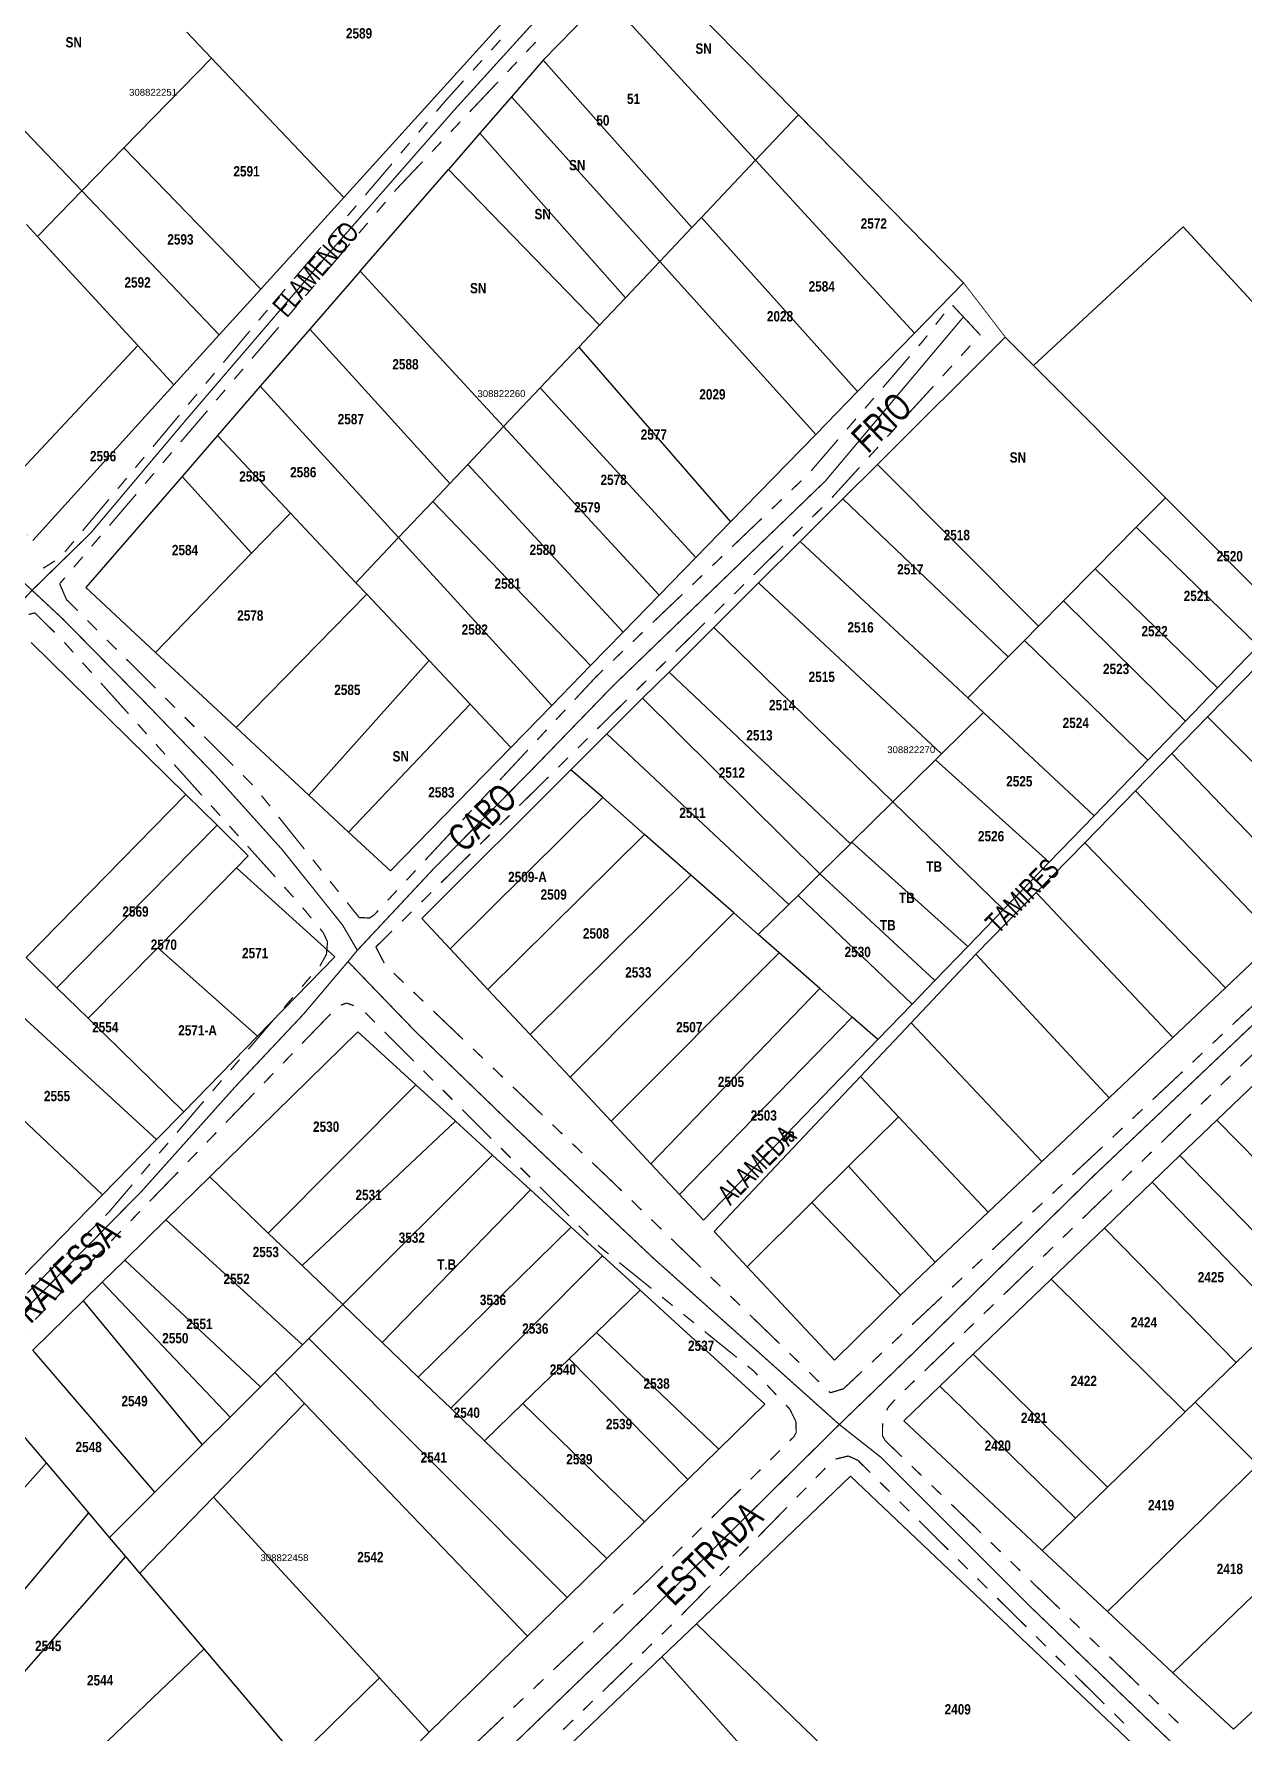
# Model space of a CAD drawing. Extents: x 204296 to 206006, y 4860262 to 4862155.
# Drawn here: x 205516.9 to 205693.2, y 4861076.1 to 4861323.7 of the extents above; entities that cross this region are included whole.
import ezdxf
from ezdxf.enums import TextEntityAlignment as Align

# ---------------------------------------------------------------- set-up
doc = ezdxf.new("R2010")
doc.units = 0
doc.header["$LTSCALE"] = 1.5
doc.header["$MEASUREMENT"] = 0
doc.linetypes.add('TRACO_25', pattern=[8, 3, -1, 1, -1, 1, -1])
for name, color, linetype in [('CD-MALHA-LOTES', 40, 'CONTINUOUS'), ('CD_TXT_QUADRA', 7, 'CONTINUOUS'), ('LM-LIM-SETOR-FISCAL', 7, 'CONTINUOUS'), ('RU-QUADRAS', 6, 'CONTINUOUS'), ('SV-EIXO-RUA-N-PAV', 6, 'CONTINUOUS'), ('SV-RUA-NAO-PAV-S-GUIA-C-GUIA', 7, 'CONTINUOUS'), ('SV-TXT-RUA-N-PAV-S-GUIA-C-GUIA', 7, 'CONTINUOUS'), ('Th_NmrPot', 1, 'CONTINUOUS')]:
    doc.layers.add(name, color=color, linetype=linetype)
doc.styles.add('3088-22-2D_TXT$0$ARIAL', font='ARIAL.TTF')
doc.styles.add('ARIAL', font='ARIAL.TTF')
doc.styles.add('MONOTXT', font='ARIAL.TTF', dxfattribs={"height": 0.2})
doc.styles.get("Standard").update_dxf_attribs({"font": 'swisscbo.ttf'})
doc.linetypes.add('Limite', pattern='A,20,-3,[130,ltypeshp.shx,S=6.35,R=0,X=0,Y=0],-3,20', length=46)

msp = doc.modelspace()

# ---------------------------------------------------------------- linework, layer by layer
at = {"layer": 'CD-MALHA-LOTES', "linetype": 'Continuous'}
for p, q in [((205628.34, 4861311.87), (205605.8, 4861334.76)), ((205562.05, 4861299.86), (205588.44, 4861328.99)), ((205600.19, 4861329.13), (205591.14, 4861319.84)), ((205600.19, 4861329.13), (205622.1, 4861305.29)), ((205502.71, 4861322.93), (205523.86, 4861300.79)), ((205542.77, 4861320.17), (205539.19, 4861323.95)), ((205529.98, 4861307.06), (205542.77, 4861320.17)), ((205562.05, 4861299.86), (205542.77, 4861320.17)), ((205591.14, 4861319.84), (205586.51, 4861314.51)), ((205591.14, 4861319.84), (205612.82, 4861295.48)), ((205586.51, 4861314.51), (205581.9, 4861309.2)), ((205586.51, 4861314.51), (205608.14, 4861290.52)), ((205622.1, 4861305.29), (205628.34, 4861311.87)), ((205652.42, 4861287.41), (205628.34, 4861311.87)), ((205523.86, 4861300.79), (205529.98, 4861307.06)), ((205529.98, 4861307.06), (205549.94, 4861286.48)), ((205581.9, 4861309.2), (205577.31, 4861303.91)), ((205581.9, 4861309.2), (205603.13, 4861285.23)), ((205614.2, 4861296.93), (205622.1, 4861305.29)), ((205622.1, 4861305.29), (205645.27, 4861280.08)), ((205564.43, 4861289.08), (205577.31, 4861303.91)), ((205577.31, 4861303.91), (205599.36, 4861281.24)), ((205517.38, 4861294.15), (205523.86, 4861300.79)), ((205523.86, 4861300.79), (205543.9, 4861279.82)), ((205549.94, 4861286.48), (205562.05, 4861299.86)), ((205515.78, 4861295.88), (205517.38, 4861294.15)), ((205608.14, 4861290.52), (205612.82, 4861295.48)), ((205612.82, 4861295.48), (205614.2, 4861296.93)), ((205614.2, 4861296.93), (205636.96, 4861271.54)), ((205684.44, 4861295.54), (205662.64, 4861275.34)), ((205706.64, 4861271.5), (205684.44, 4861295.54)), ((205532, 4861278.26), (205517.38, 4861294.15)), ((205603.13, 4861285.23), (205608.14, 4861290.52)), ((205630.88, 4861265.3), (205608.14, 4861290.52)), ((205564.43, 4861289.08), (205557.09, 4861280.62)), ((205585.35, 4861266.44), (205564.43, 4861289.08)), ((205645.27, 4861280.08), (205652.42, 4861287.41)), ((205543.9, 4861279.82), (205549.94, 4861286.48)), ((205599.36, 4861281.24), (205603.13, 4861285.23)), ((205537.29, 4861272.51), (205543.9, 4861279.82)), ((205557.09, 4861280.62), (205549.87, 4861272.31)), ((205557.09, 4861280.62), (205577.51, 4861258.15)), ((205599.36, 4861281.24), (205596.32, 4861278.03)), ((205636.96, 4861271.54), (205645.27, 4861280.08)), ((205511, 4861255.84), (205532, 4861278.26)), ((205532, 4861278.26), (205537.29, 4861272.51)), ((205596.32, 4861278.03), (205590.69, 4861272.08)), ((205596.32, 4861278.03), (205618.46, 4861252.56)), ((205658.51, 4861279.49), (205639.87, 4861260.93)), ((205662.64, 4861275.34), (205658.51, 4861279.49)), ((205662.64, 4861275.34), (205681.86, 4861256.07)), ((205516.73, 4861249.82), (205537.29, 4861272.51)), ((205549.87, 4861272.31), (205543.66, 4861265.15)), ((205549.87, 4861272.31), (205570.04, 4861250.25)), ((205590.69, 4861272.08), (205585.35, 4861266.44)), ((205590.69, 4861272.08), (205613.38, 4861247.34)), ((205630.88, 4861265.3), (205636.96, 4861271.54)), ((205543.66, 4861265.15), (205538.48, 4861259.18)), ((205543.66, 4861265.15), (205554.29, 4861253.84)), ((205580.13, 4861260.92), (205585.35, 4861266.44)), ((205585.35, 4861266.44), (205608.06, 4861241.88)), ((205618.46, 4861252.56), (205630.88, 4861265.3)), ((205577.51, 4861258.15), (205580.13, 4861260.92)), ((205580.13, 4861260.92), (205602.79, 4861236.47)), ((205639.87, 4861260.93), (205634.81, 4861255.89)), ((205663.38, 4861237.35), (205639.87, 4861260.93)), ((205538.48, 4861259.18), (205524.42, 4861242.98)), ((205548.61, 4861247.97), (205538.48, 4861259.18)), ((205575.02, 4861255.52), (205577.51, 4861258.15)), ((205570.04, 4861250.25), (205575.02, 4861255.52)), ((205575.02, 4861255.52), (205598.03, 4861231.59)), ((205634.81, 4861255.89), (205628.59, 4861249.7)), ((205658.94, 4861232.85), (205634.81, 4861255.89)), ((205681.86, 4861256.07), (205677.61, 4861251.77)), ((205681.86, 4861256.07), (205699.32, 4861238.55)), ((205554.29, 4861253.84), (205548.61, 4861247.97)), ((205554.29, 4861253.84), (205563.82, 4861243.68)), ((205613.38, 4861247.34), (205618.46, 4861252.56)), ((205563.82, 4861243.68), (205570.04, 4861250.25)), ((205570.04, 4861250.25), (205592.39, 4861225.8)), ((205677.61, 4861251.77), (205671.61, 4861245.69)), ((205695.4, 4861234.48), (205677.61, 4861251.77)), ((205534.6, 4861233.52), (205548.61, 4861247.97)), ((205628.59, 4861249.7), (205622.53, 4861243.66)), ((205628.59, 4861249.7), (205653.05, 4861226.89)), ((205608.06, 4861241.88), (205613.38, 4861247.34)), ((205671.61, 4861245.69), (205667.02, 4861241.04)), ((205671.61, 4861245.69), (205689.48, 4861228.35)), ((205524.42, 4861242.98), (205534.6, 4861233.52)), ((205565.41, 4861241.99), (205563.82, 4861243.68)), ((205622.53, 4861243.66), (205616, 4861237.15)), ((205649.23, 4861218.72), (205622.53, 4861243.66)), ((205546.35, 4861222.59), (205565.41, 4861241.99)), ((205574.48, 4861232.33), (205565.41, 4861241.99)), ((205602.79, 4861236.47), (205608.06, 4861241.88)), ((205667.02, 4861241.04), (205663.38, 4861237.35)), ((205667.02, 4861241.04), (205684.79, 4861223.5)), ((205598.03, 4861231.59), (205602.79, 4861236.47)), ((205616, 4861237.15), (205609.48, 4861230.66)), ((205616, 4861237.15), (205642.12, 4861211.72)), ((205658.94, 4861232.85), (205661.32, 4861235.27)), ((205663.38, 4861237.35), (205661.32, 4861235.27)), ((205661.32, 4861235.27), (205679.32, 4861217.83)), ((205539.04, 4861212.78), (205516.49, 4861234.97)), ((205534.6, 4861233.52), (205546.35, 4861222.59)), ((205653.05, 4861226.89), (205658.94, 4861232.85)), ((205689.48, 4861228.35), (205695.4, 4861234.48)), ((205556.98, 4861212.7), (205574.48, 4861232.33)), ((205580.47, 4861225.95), (205574.48, 4861232.33)), ((205592.39, 4861225.8), (205598.03, 4861231.59)), ((205609.48, 4861230.66), (205605.63, 4861226.83)), ((205609.48, 4861230.66), (205635.93, 4861205.63)), ((205695.41, 4861231.67), (205688.01, 4861224.1)), ((205684.79, 4861223.5), (205689.48, 4861228.35)), ((205562.76, 4861207.33), (205580.47, 4861225.95)), ((205586.39, 4861219.64), (205580.47, 4861225.95)), ((205586.39, 4861219.64), (205592.39, 4861225.8)), ((205605.63, 4861226.83), (205600.42, 4861221.64)), ((205605.63, 4861226.83), (205631.46, 4861201.23)), ((205653.05, 4861226.89), (205655.35, 4861224.75)), ((205655.35, 4861224.75), (205649.23, 4861218.72)), ((205671.48, 4861209.71), (205655.35, 4861224.75)), ((205679.32, 4861217.83), (205684.79, 4861223.5)), ((205688.01, 4861224.1), (205682.81, 4861218.78)), ((205688.01, 4861224.1), (205709.54, 4861202.51)), ((205546.35, 4861222.59), (205556.98, 4861212.7)), ((205600.42, 4861221.64), (205595.18, 4861216.42)), ((205600.42, 4861221.64), (205626.94, 4861196.77)), ((205568.87, 4861201.65), (205586.39, 4861219.64)), ((205642.12, 4861211.72), (205648.33, 4861217.84)), ((205648.33, 4861217.84), (205649.23, 4861218.72)), ((205664.93, 4861202.94), (205648.33, 4861217.84)), ((205671.48, 4861209.71), (205679.32, 4861217.83)), ((205682.81, 4861218.78), (205677.5, 4861213.35)), ((205682.81, 4861218.78), (205703.72, 4861197.01)), ((205595.18, 4861216.42), (205573.41, 4861194.74)), ((205599.82, 4861212.34), (205595.18, 4861216.42)), ((205677.5, 4861213.35), (205670.09, 4861205.77)), ((205677.5, 4861213.35), (205698.13, 4861191.72)), ((205515.74, 4861189.02), (205539.04, 4861212.78)), ((205543.58, 4861208.32), (205539.04, 4861212.78)), ((205556.98, 4861212.7), (205562.76, 4861207.33)), ((205599.82, 4861212.34), (205577.56, 4861190.29)), ((205605.91, 4861206.99), (205599.82, 4861212.34)), ((205636.15, 4861205.84), (205642.12, 4861211.72)), ((205642.12, 4861211.72), (205658.25, 4861196.02)), ((205543.58, 4861208.32), (205520.23, 4861184.63)), ((205548.12, 4861203.86), (205543.58, 4861208.32)), ((205664.93, 4861202.94), (205671.48, 4861209.71)), ((205562.76, 4861207.33), (205568.87, 4861201.65)), ((205605.91, 4861206.99), (205583.08, 4861184.39)), ((205612.67, 4861201.04), (205605.91, 4861206.99)), ((205631.46, 4861201.23), (205635.93, 4861205.63)), ((205635.93, 4861205.63), (205636.15, 4861205.84)), ((205653.05, 4861190.64), (205636.15, 4861205.84)), ((205670.09, 4861205.77), (205663.01, 4861198.53)), ((205690.62, 4861184.63), (205670.09, 4861205.77)), ((205546.42, 4861202.13), (205548.12, 4861203.86)), ((205658.25, 4861196.02), (205664.93, 4861202.94)), ((205534.92, 4861190.46), (205546.42, 4861202.13)), ((205560.77, 4861189.15), (205546.42, 4861202.13)), ((205612.67, 4861201.04), (205589.23, 4861177.81)), ((205618.94, 4861195.53), (205612.67, 4861201.04)), ((205631.46, 4861201.23), (205628.29, 4861198.1)), ((205648.25, 4861185.67), (205631.46, 4861201.23)), ((205626.94, 4861196.77), (205628.29, 4861198.1)), ((205628.29, 4861198.1), (205644.95, 4861182.25)), ((205663.01, 4861198.53), (205654.2, 4861189.52)), ((205682.94, 4861177.37), (205663.01, 4861198.53)), ((205618.94, 4861195.53), (205595.06, 4861171.58)), ((205622.5, 4861192.4), (205618.94, 4861195.53)), ((205622.5, 4861192.4), (205626.94, 4861196.77)), ((205653.05, 4861190.64), (205658.25, 4861196.02)), ((205573.41, 4861194.74), (205577.56, 4861190.29)), ((205625.53, 4861189.73), (205622.5, 4861192.4)), ((205648.25, 4861185.67), (205653.05, 4861190.64)), ((205690.62, 4861184.63), (205698.13, 4861191.72)), ((205520.23, 4861184.63), (205515.74, 4861189.02)), ((205524.79, 4861180.17), (205534.92, 4861190.46)), ((205534.92, 4861190.46), (205549.49, 4861177.59)), ((205549.49, 4861177.59), (205560.77, 4861189.15)), ((205577.56, 4861190.29), (205583.08, 4861184.39)), ((205625.53, 4861189.73), (205601.05, 4861165.16)), ((205631.48, 4861184.5), (205625.53, 4861189.73)), ((205654.2, 4861189.52), (205644.78, 4861179.53)), ((205673.64, 4861168.57), (205654.2, 4861189.52)), ((205644.95, 4861182.25), (205648.25, 4861185.67)), ((205511.04, 4861184.23), (205534.72, 4861162.48)), ((205520.23, 4861184.63), (205524.79, 4861180.17)), ((205583.08, 4861184.39), (205589.23, 4861177.81)), ((205631.48, 4861184.5), (205606.85, 4861158.96)), ((205636.2, 4861180.35), (205631.48, 4861184.5)), ((205682.94, 4861177.37), (205690.62, 4861184.63)), ((205639.94, 4861177.06), (205644.95, 4861182.25)), ((205524.79, 4861180.17), (205538.71, 4861166.56)), ((205564.11, 4861178.19), (205542.52, 4861157.06)), ((205572.56, 4861170.46), (205564.11, 4861178.19)), ((205636.2, 4861180.35), (205611.02, 4861154.5)), ((205639.94, 4861177.06), (205636.2, 4861180.35)), ((205644.78, 4861179.53), (205637.39, 4861171.69)), ((205644.78, 4861179.53), (205663.82, 4861159.28)), ((205503.46, 4861176.51), (205526.89, 4861154.46)), ((205538.71, 4861166.56), (205549.49, 4861177.59)), ((205589.23, 4861177.81), (205595.06, 4861171.58)), ((205614.52, 4861150.75), (205639.94, 4861177.06)), ((205673.64, 4861168.57), (205682.94, 4861177.37)), ((205700.19, 4861175.71), (205689.34, 4861165.3)), ((205595.06, 4861171.58), (205601.05, 4861165.16)), ((205637.39, 4861171.69), (205616.08, 4861149.09)), ((205637.39, 4861171.69), (205642.93, 4861165.8)), ((205551.04, 4861148.87), (205572.56, 4861170.46)), ((205578.34, 4861165.17), (205572.56, 4861170.46)), ((205663.82, 4861159.28), (205673.64, 4861168.57)), ((205534.72, 4861162.48), (205538.71, 4861166.56)), ((205642.93, 4861165.8), (205635.67, 4861158.6)), ((205656.01, 4861151.9), (205642.93, 4861165.8)), ((205555.97, 4861144.14), (205578.34, 4861165.17)), ((205583.74, 4861160.23), (205578.34, 4861165.17)), ((205601.05, 4861165.16), (205606.85, 4861158.96)), ((205683.98, 4861160.16), (205689.34, 4861165.3)), ((205689.34, 4861165.3), (205712.57, 4861141.71)), ((205526.89, 4861154.46), (205534.72, 4861162.48)), ((205561.9, 4861138.43), (205583.74, 4861160.23)), ((205589.28, 4861155.16), (205583.74, 4861160.23)), ((205606.85, 4861158.96), (205611.02, 4861154.5)), ((205635.67, 4861158.6), (205630.32, 4861153.3)), ((205635.67, 4861158.6), (205648.3, 4861144.61)), ((205656.01, 4861151.9), (205663.82, 4861159.28)), ((205683.98, 4861160.16), (205679.92, 4861156.26)), ((205707.14, 4861136.34), (205683.98, 4861160.16)), ((205542.52, 4861157.06), (205536.1, 4861150.79)), ((205542.52, 4861157.06), (205551.04, 4861148.87)), ((205679.92, 4861156.26), (205672.96, 4861149.58)), ((205679.92, 4861156.26), (205698.95, 4861136.54)), ((205515.19, 4861142.48), (205526.89, 4861154.46)), ((205567.65, 4861132.91), (205589.28, 4861155.16)), ((205595.23, 4861149.71), (205589.28, 4861155.16)), ((205611.02, 4861154.5), (205614.52, 4861150.75)), ((205630.32, 4861153.3), (205620.89, 4861143.94)), ((205643.23, 4861139.81), (205630.32, 4861153.3)), ((205648.3, 4861144.61), (205656.01, 4861151.9)), ((205536.1, 4861150.79), (205530.12, 4861144.93)), ((205556.02, 4861132.57), (205536.1, 4861150.79)), ((205551.04, 4861148.87), (205555.97, 4861144.14)), ((205572.89, 4861127.87), (205595.23, 4861149.71)), ((205599.8, 4861145.53), (205595.23, 4861149.71)), ((205616.08, 4861149.09), (205620.89, 4861143.94)), ((205672.96, 4861149.58), (205665.19, 4861142.12)), ((205692.2, 4861130), (205672.96, 4861149.58)), ((205530.12, 4861144.93), (205526.8, 4861141.68)), ((205549.89, 4861126.45), (205530.12, 4861144.93)), ((205555.97, 4861144.14), (205561.9, 4861138.43)), ((205577.64, 4861123.31), (205599.8, 4861145.53)), ((205605.28, 4861140.52), (205599.8, 4861145.53)), ((205620.89, 4861143.94), (205633.61, 4861130.33)), ((205643.23, 4861139.81), (205648.3, 4861144.61)), ((205526.8, 4861141.68), (205524.04, 4861138.98)), ((205545.48, 4861122.04), (205526.8, 4861141.68)), ((205665.19, 4861142.12), (205653.83, 4861131.23)), ((205665.19, 4861142.12), (205684.75, 4861122.78)), ((205524.04, 4861138.98), (205516.7, 4861131.8)), ((205524.04, 4861138.98), (205541.42, 4861118)), ((205598.92, 4861134.38), (205605.28, 4861140.52)), ((205623.43, 4861123.91), (205605.28, 4861140.52)), ((205633.61, 4861130.33), (205643.23, 4861139.81)), ((205556.96, 4861133.5), (205561.9, 4861138.43)), ((205561.9, 4861138.43), (205567.65, 4861132.91)), ((205692.2, 4861130), (205698.95, 4861136.54)), ((205594.94, 4861130.53), (205598.92, 4861134.38)), ((205598.92, 4861134.38), (205616.72, 4861117.35)), ((205534.49, 4861111.08), (205516.7, 4861131.8)), ((205551.98, 4861128.53), (205556.02, 4861132.57)), ((205556.02, 4861132.57), (205556.96, 4861133.5)), ((205594.61, 4861095.75), (205556.96, 4861133.5)), ((205567.65, 4861132.91), (205572.89, 4861127.87)), ((205653.83, 4861131.23), (205648.97, 4861126.56)), ((205653.83, 4861131.23), (205673.44, 4861111.83)), ((205588.18, 4861124), (205594.94, 4861130.53)), ((205594.94, 4861130.53), (205612.21, 4861112.94)), ((205686.21, 4861124.2), (205692.2, 4861130)), ((205545.48, 4861122.04), (205549.89, 4861126.45)), ((205549.89, 4861126.45), (205551.98, 4861128.53)), ((205556.33, 4861123.99), (205551.98, 4861128.53)), ((205572.89, 4861127.87), (205577.64, 4861123.31)), ((205648.97, 4861126.56), (205643.7, 4861121.5)), ((205648.97, 4861126.56), (205668.75, 4861107.29)), ((205556.33, 4861123.99), (205543.07, 4861110.37)), ((205588.82, 4861090.09), (205556.33, 4861123.99)), ((205582.56, 4861118.57), (205588.18, 4861124)), ((205588.18, 4861124), (205605.9, 4861106.78)), ((205616.72, 4861117.35), (205623.43, 4861123.91)), ((205684.75, 4861122.78), (205686.21, 4861124.2)), ((205695.33, 4861115.06), (205686.21, 4861124.2)), ((205518.68, 4861115.37), (205513.49, 4861121.49)), ((205541.42, 4861118), (205545.48, 4861122.04)), ((205577.64, 4861123.31), (205582.56, 4861118.57)), ((205643.7, 4861121.5), (205663.9, 4861102.59)), ((205673.44, 4861111.83), (205684.75, 4861122.78)), ((205541.42, 4861118), (205534.49, 4861111.08)), ((205582.56, 4861118.57), (205600.42, 4861101.42)), ((205612.21, 4861112.94), (205616.72, 4861117.35)), ((205495.72, 4861089.56), (205518.68, 4861115.37)), ((205524.87, 4861108.07), (205518.68, 4861115.37)), ((205695.33, 4861115.06), (205673.44, 4861093.67)), ((205605.9, 4861106.78), (205612.21, 4861112.94)), ((205635.96, 4861113.4), (205613.48, 4861091.9)), ((205684, 4861067.84), (205635.96, 4861113.4)), ((205668.75, 4861107.29), (205673.44, 4861111.83)), ((205527.9, 4861104.5), (205534.49, 4861111.08)), ((205543.07, 4861110.37), (205532.31, 4861099.3)), ((205543.07, 4861110.37), (205567.28, 4861084)), ((205502.17, 4861081.05), (205524.87, 4861108.07)), ((205527.9, 4861104.5), (205524.87, 4861108.07)), ((205600.42, 4861101.42), (205605.9, 4861106.78)), ((205663.9, 4861102.59), (205668.75, 4861107.29)), ((205530.26, 4861101.71), (205527.9, 4861104.5)), ((205704.68, 4861105.67), (205682.95, 4861084.77)), ((205507.64, 4861075.98), (205530.26, 4861101.71)), ((205532.31, 4861099.3), (205530.26, 4861101.71)), ((205594.61, 4861095.75), (205600.42, 4861101.42)), ((205663.9, 4861102.59), (205673.44, 4861093.67)), ((205541.67, 4861088.26), (205532.31, 4861099.3)), ((205691.77, 4861076.53), (205713.63, 4861096.7)), ((205588.82, 4861090.09), (205594.61, 4861095.75)), ((205613.48, 4861091.9), (205608.45, 4861087.08)), ((205640.09, 4861066.14), (205613.48, 4861091.9)), ((205673.44, 4861093.67), (205682.95, 4861084.77)), ((205574.52, 4861076.12), (205588.82, 4861090.09)), ((205518.37, 4861066.01), (205541.67, 4861088.26)), ((205555.25, 4861072.24), (205541.67, 4861088.26)), ((205608.45, 4861087.08), (205594.64, 4861073.87)), ((205608.45, 4861087.08), (205633.24, 4861059.3)), ((205682.95, 4861084.77), (205691.77, 4861076.53)), ((205567.28, 4861084), (205555.25, 4861072.24)), ((205574.52, 4861076.12), (205567.28, 4861084)), ((205562.18, 4861064.06), (205574.52, 4861076.12))]:
    msp.add_line(p, q, dxfattribs=at)
at = {"layer": 'LM-LIM-SETOR-FISCAL', "linetype": 'Limite', "ltscale": 0.1, "const_width": 0.13}
msp.add_lwpolyline([(205735.56, 4861341.83), (205707.81, 4861316.18), (205730.98, 4861293.77), (205706.64, 4861271.5), (205684.44, 4861295.54), (205662.64, 4861275.34), (205658.51, 4861279.49), (205652.42, 4861287.41), (205628.34, 4861311.87), (205605.8, 4861334.76)], dxfattribs=at)
msp.add_lwpolyline([(205735.56, 4861341.83), (205707.81, 4861316.18), (205730.98, 4861293.77), (205706.64, 4861271.5), (205684.44, 4861295.54), (205662.64, 4861275.34), (205658.51, 4861279.49), (205652.42, 4861287.41), (205628.34, 4861311.87), (205605.8, 4861334.76)], dxfattribs=at)
at = {"layer": 'RU-QUADRAS', "linetype": 'Continuous', "const_width": 0.01}
for points in [[(205473.21, 4861295.58), (205495.23, 4861318.21), (205496.78, 4861316.52), (205502.71, 4861322.93), (205521.2, 4861342.9), (205527.46, 4861349.67), (205532.7, 4861355.34), (205537.49, 4861360.51), (205542.56, 4861365.99), (205557.51, 4861382.14), (205599.66, 4861341.37), (205588.44, 4861328.99), (205562.05, 4861299.86), (205549.94, 4861286.48), (205543.9, 4861279.82), (205537.29, 4861272.51), (205516.73, 4861249.82), (205511, 4861255.84), (205494.11, 4861273.61), (205488.69, 4861279.3), (205482.61, 4861285.69), (205479.44, 4861289.03), (205473.21, 4861295.58)], [(205551.59, 4861032.69), (205572.86, 4861053.03), (205583.75, 4861063.45), (205594.64, 4861073.87), (205608.45, 4861087.08), (205613.48, 4861091.9), (205635.96, 4861113.4), (205684, 4861067.84), (205653.09, 4861037.06), (205647.44, 4861031.43), (205642.33, 4861026.34), (205631.49, 4861015.55), (205600.26, 4860984.45), (205589.42, 4860995.21), (205579.18, 4861005.35), (205573.62, 4861010.86), (205566.22, 4861018.19), (205551.59, 4861032.69)]]:
    msp.add_lwpolyline(points, close=True, dxfattribs=at)
for points in [[(205605.8, 4861334.76), (205628.34, 4861311.87), (205652.42, 4861287.41), (205645.27, 4861280.08), (205636.96, 4861271.54), (205630.88, 4861265.3), (205618.46, 4861252.56), (205613.38, 4861247.34), (205608.06, 4861241.88), (205602.79, 4861236.47), (205598.03, 4861231.59), (205592.39, 4861225.8), (205586.39, 4861219.64), (205568.87, 4861201.65), (205562.76, 4861207.33), (205556.98, 4861212.7), (205546.35, 4861222.59), (205534.6, 4861233.52), (205524.42, 4861242.98), (205524.42, 4861242.98), (205538.48, 4861259.18), (205543.66, 4861265.15), (205549.87, 4861272.31), (205557.09, 4861280.62), (205564.43, 4861289.08), (205577.31, 4861303.91), (205581.9, 4861309.2), (205586.51, 4861314.51), (205591.14, 4861319.84), (205600.19, 4861329.13)], [(205699.32, 4861238.55), (205681.86, 4861256.07), (205662.64, 4861275.34), (205684.44, 4861295.54), (205706.64, 4861271.5)], [(205695.4, 4861234.48), (205689.48, 4861228.35), (205684.79, 4861223.5), (205679.32, 4861217.83), (205671.48, 4861209.71), (205664.93, 4861202.94), (205658.25, 4861196.02), (205653.05, 4861190.64), (205648.25, 4861185.67), (205644.95, 4861182.25), (205639.94, 4861177.06), (205614.52, 4861150.75), (205611.02, 4861154.5), (205606.85, 4861158.96), (205601.05, 4861165.16), (205595.06, 4861171.58), (205589.23, 4861177.81), (205583.08, 4861184.39), (205577.56, 4861190.29), (205573.41, 4861194.74), (205573.41, 4861194.74), (205595.18, 4861216.42), (205600.42, 4861221.64), (205605.63, 4861226.83), (205609.48, 4861230.66), (205616, 4861237.15), (205622.53, 4861243.66), (205628.59, 4861249.7), (205634.81, 4861255.89), (205639.87, 4861260.93), (205658.51, 4861279.49), (205662.64, 4861275.34), (205681.86, 4861256.07), (205699.32, 4861238.55)], [(205516.49, 4861234.97), (205539.04, 4861212.78), (205543.58, 4861208.32), (205548.12, 4861203.86), (205546.42, 4861202.13), (205560.77, 4861189.15), (205549.49, 4861177.59), (205538.71, 4861166.56), (205534.72, 4861162.48), (205526.89, 4861154.46), (205515.19, 4861142.48)], [(205698.13, 4861191.72), (205690.62, 4861184.63), (205682.94, 4861177.37), (205673.64, 4861168.57), (205663.82, 4861159.28), (205656.01, 4861151.9), (205648.3, 4861144.61), (205643.23, 4861139.81), (205633.61, 4861130.33), (205620.89, 4861143.94), (205616.08, 4861149.09), (205616.08, 4861149.09), (205637.39, 4861171.69), (205644.78, 4861179.53), (205654.2, 4861189.52), (205663.01, 4861198.53), (205670.09, 4861205.77), (205677.5, 4861213.35), (205682.81, 4861218.78), (205688.01, 4861224.1), (205695.41, 4861231.67)], [(205516.7, 4861131.8), (205524.04, 4861138.98), (205526.8, 4861141.68), (205530.12, 4861144.93), (205536.1, 4861150.79), (205542.52, 4861157.06), (205564.11, 4861178.19), (205572.56, 4861170.46), (205578.34, 4861165.17), (205583.74, 4861160.23), (205589.28, 4861155.16), (205595.23, 4861149.71), (205599.8, 4861145.53), (205605.28, 4861140.52), (205623.43, 4861123.91), (205616.72, 4861117.35), (205612.21, 4861112.94), (205605.9, 4861106.78), (205600.42, 4861101.42), (205594.61, 4861095.75), (205588.82, 4861090.09), (205574.52, 4861076.12), (205562.18, 4861064.06)], [(205713.63, 4861096.7), (205691.77, 4861076.53), (205682.95, 4861084.77), (205673.44, 4861093.67), (205663.9, 4861102.59), (205643.7, 4861121.5), (205643.7, 4861121.5), (205648.97, 4861126.56), (205653.83, 4861131.23), (205665.19, 4861142.12), (205672.96, 4861149.58), (205679.92, 4861156.26), (205683.98, 4861160.16), (205689.34, 4861165.3), (205700.19, 4861175.71)]]:
    msp.add_lwpolyline(points, dxfattribs=at)
at = {"layer": 'SV-EIXO-RUA-N-PAV', "const_width": 0.18, "flags": 128}
for points in [[(205564.03, 4861190.08), (205561.88, 4861193.76), (205553.08, 4861204.75), (205543.18, 4861215.75), (205533.12, 4861226.16), (205521.02, 4861238.45), (205516.6, 4861242.57), (205512.12, 4861246.75), (205494.1, 4861265.93), (205480.91, 4861278.85), (205470.62, 4861289.54), (205467.95, 4861292.36), (205463.27, 4861297.32), (205445.52, 4861314.65), (205435.56, 4861324.39), (205417.67, 4861342.29)], [(205423.37, 4861144.49), (205428.18, 4861150.06), (205436.28, 4861158.49), (205442.44, 4861165.07), (205460.36, 4861184.03), (205486.57, 4861210.24), (205505.12, 4861230.2), (205516.6, 4861242.57), (205525.15, 4861250.92), (205539.27, 4861267.68), (205560.18, 4861292.07), (205578.02, 4861312.43), (205600.05, 4861336.69)], [(205472.71, 4861095.23), (205493.33, 4861115.38), (205513.97, 4861136.09), (205532.59, 4861154.97), (205546.18, 4861170.15), (205556.23, 4861180.83), (205562.67, 4861188.44), (205564.03, 4861190.08), (205574.97, 4861201.78), (205588.9, 4861215.82), (205601.31, 4861228.64), (205632.25, 4861258.48), (205652.33, 4861282.32)], [(205796.51, 4861277.4), (205763.05, 4861244.3), (205745.51, 4861228.38), (205727.42, 4861209.8), (205709.33, 4861193.17), (205671.68, 4861157.48), (205644.79, 4861131.08), (205634.31, 4861120.95), (205623.28, 4861110.05), (205602.25, 4861089.27), (205573.89, 4861061.89), (205550.42, 4861040.87), (205538.94, 4861030.35)], [(205562.67, 4861188.44), (205572.52, 4861178.23), (205587.18, 4861164.08), (205607.27, 4861145.13), (205622.46, 4861131.56), (205634.31, 4861120.95), (205640.39, 4861116.16), (205661.9, 4861094.65), (205686.28, 4861071.21), (205690.63, 4861068.37), (205693.84, 4861066.1), (205723.96, 4861036.47), (205744.16, 4861016.54), (205750.4, 4861010.06), (205774.85, 4860987.57), (205796.49, 4860967.37)]]:
    msp.add_lwpolyline(points, dxfattribs=at)
at = {"layer": 'SV-RUA-NAO-PAV-S-GUIA-C-GUIA', "linetype": 'TRACO_25', "const_width": 0.18, "flags": 128}
for points in [[(205583.56, 4861321.32), (205584.9, 4861322.81)], [(205590.04, 4861322.5), (205588.66, 4861321.05)], [(205580.87, 4861318.36), (205582.21, 4861319.84)], [(205587.29, 4861319.6), (205585.91, 4861318.14)], [(205577.03, 4861314.1), (205579.53, 4861316.87)], [(205584.54, 4861316.69), (205580.42, 4861312.33)], [(205575.56, 4861312.38), (205576.85, 4861313.9)], [(205576.85, 4861313.9), (205577.03, 4861314.1)], [(205572.97, 4861309.33), (205574.26, 4861310.85)], [(205579.04, 4861310.88), (205577.67, 4861309.43)], [(205570.37, 4861306.29), (205571.67, 4861307.81)], [(205576.29, 4861307.98), (205574.92, 4861306.52)], [(205565.19, 4861300.19), (205569.08, 4861304.76)], [(205573.54, 4861305.07), (205570.1, 4861301.44)], [(205569.73, 4861301.04), (205569.43, 4861300.7)], [(205570.1, 4861301.44), (205569.73, 4861301.04)], [(205562.6, 4861297.15), (205563.89, 4861298.67)], [(205568.14, 4861299.18), (205566.84, 4861297.66)], [(205560, 4861294.1), (205561.3, 4861295.62)], [(205565.54, 4861296.13), (205564.24, 4861294.61)], [(205554.82, 4861288.01), (205558.71, 4861292.58)], [(205562.94, 4861293.09), (205559.05, 4861288.53)], [(205557.75, 4861287.01), (205556.45, 4861285.49)], [(205552.23, 4861284.96), (205553.52, 4861286.48)], [(205549.63, 4861281.91), (205550.93, 4861283.44)], [(205555.15, 4861283.97), (205553.85, 4861282.44)], [(205648.36, 4861281.3), (205649.59, 4861282.88)], [(205650.83, 4861284.11), (205654.25, 4861280.46)], [(205544.5, 4861275.78), (205548.35, 4861280.38)], [(205552.55, 4861280.92), (205548.66, 4861276.36)], [(205646.51, 4861278.92), (205647.14, 4861279.72)], [(205654.25, 4861280.46), (205654.85, 4861279.81)], [(205654.85, 4861279.81), (205654.77, 4861279.73)], [(205645.87, 4861278.17), (205646.51, 4861278.92)], [(205653.42, 4861278.25), (205652.08, 4861276.77)], [(205547.36, 4861274.84), (205546.06, 4861273.32)], [(205640.65, 4861272.11), (205644.56, 4861276.66)], [(205650.73, 4861275.29), (205649.38, 4861273.81)], [(205541.93, 4861272.72), (205543.21, 4861274.25)], [(205648.04, 4861272.33), (205644, 4861267.9)], [(205539.36, 4861269.65), (205540.65, 4861271.18)], [(205544.76, 4861271.8), (205543.46, 4861270.28)], [(205638.04, 4861269.08), (205639.34, 4861270.6)], [(205534.23, 4861263.51), (205538.08, 4861268.11)], [(205542.17, 4861268.75), (205538.27, 4861264.19)], [(205635.43, 4861266.05), (205636.73, 4861267.57)], [(205642.65, 4861266.42), (205641.3, 4861264.94)], [(205536.97, 4861262.67), (205535.67, 4861261.15)], [(205630.21, 4861259.99), (205634.12, 4861264.54)], [(205639.96, 4861263.46), (205638.61, 4861261.98)], [(205531.66, 4861260.44), (205532.95, 4861261.98)], [(205637.26, 4861260.5), (205633.22, 4861256.06)], [(205529.1, 4861257.38), (205530.38, 4861258.91)], [(205534.37, 4861259.63), (205533.08, 4861258.11)], [(205627.35, 4861257.19), (205628.8, 4861258.57)], [(205523.96, 4861251.24), (205527.81, 4861255.84)], [(205531.78, 4861256.58), (205527.88, 4861252.02)], [(205624.46, 4861254.43), (205625.91, 4861255.81)], [(205618.67, 4861248.9), (205623.01, 4861253.05)], [(205631.81, 4861254.65), (205630.38, 4861253.25)], [(205526.58, 4861250.5), (205525.28, 4861248.98)], [(205628.96, 4861251.85), (205627.53, 4861250.44)], [(205521.39, 4861248.17), (205522.68, 4861249.71)], [(205523.99, 4861247.46), (205522.69, 4861245.94)], [(205615.78, 4861246.14), (205617.23, 4861247.52)], [(205626.11, 4861249.04), (205621.83, 4861244.83)], [(205518.23, 4861245.79), (205519.92, 4861246.86)], [(205520.74, 4861243.66), (205520.63, 4861243.52)], [(205520.63, 4861243.52), (205521.35, 4861241.84)], [(205521.39, 4861244.42), (205520.74, 4861243.66)], [(205612.89, 4861243.38), (205614.33, 4861244.76)], [(205620.41, 4861243.43), (205618.98, 4861242.03)], [(205521.35, 4861241.84), (205521.61, 4861241.22)], [(205521.61, 4861241.22), (205523.26, 4861239.58)], [(205521.61, 4861241.22), (205521.61, 4861241.22)], [(205607.1, 4861237.86), (205611.44, 4861242)], [(205617.56, 4861240.62), (205616.13, 4861239.22)], [(205516.1, 4861239.04), (205516.98, 4861239.29)], [(205516.98, 4861239.29), (205519.89, 4861236.43)], [(205524.68, 4861238.17), (205526.09, 4861236.76)], [(205614.71, 4861237.82), (205610.43, 4861233.61)], [(205521.29, 4861235), (205522.62, 4861233.51)], [(205527.51, 4861235.35), (205528.93, 4861233.94)], [(205604.21, 4861235.09), (205605.65, 4861236.47)], [(205530.35, 4861232.53), (205534.6, 4861228.3)], [(205601.31, 4861232.33), (205602.76, 4861233.71)], [(205523.96, 4861232.02), (205525.3, 4861230.54)], [(205598.88, 4861230.01), (205599.87, 4861230.95)], [(205609.01, 4861232.2), (205607.58, 4861230.8)], [(205526.64, 4861229.05), (205530.65, 4861224.59)], [(205595.72, 4861226.62), (205598.45, 4861229.54)], [(205598.45, 4861229.54), (205598.88, 4861230.01)], [(205606.16, 4861229.4), (205604.73, 4861227.99)], [(205536.02, 4861226.89), (205537.44, 4861225.48)], [(205592.99, 4861223.69), (205594.36, 4861225.15)], [(205603.31, 4861226.59), (205599.03, 4861222.38)], [(205531.99, 4861223.1), (205533.32, 4861221.61)], [(205538.86, 4861224.07), (205540.27, 4861222.66)], [(205534.66, 4861220.13), (205536, 4861218.64)], [(205541.69, 4861221.25), (205545.94, 4861217.01)], [(205590.27, 4861220.76), (205591.63, 4861222.23)], [(205597.61, 4861220.98), (205596.18, 4861219.57)], [(205584.81, 4861214.91), (205588.9, 4861219.3)], [(205594.76, 4861218.17), (205593.33, 4861216.77)], [(205537.34, 4861217.15), (205541.35, 4861212.69)], [(205547.36, 4861215.6), (205548.78, 4861214.19)], [(205591.91, 4861215.36), (205587.63, 4861211.15)], [(205582.08, 4861211.99), (205583.45, 4861213.45)], [(205542.69, 4861211.2), (205544.02, 4861209.72)], [(205550.05, 4861212.65), (205551.3, 4861211.09)], [(205579.36, 4861209.06), (205580.72, 4861210.52)], [(205545.36, 4861208.23), (205546.7, 4861206.74)], [(205552.55, 4861209.53), (205556.3, 4861204.85)], [(205586.21, 4861209.75), (205584.78, 4861208.35)], [(205573.9, 4861203.21), (205577.99, 4861207.6)], [(205583.35, 4861206.94), (205581.93, 4861205.54)], [(205548.04, 4861205.26), (205552.05, 4861200.8)], [(205557.55, 4861203.29), (205558.8, 4861201.72)], [(205580.5, 4861204.14), (205576.23, 4861199.93)], [(205571.18, 4861200.28), (205572.54, 4861201.74)], [(205553.38, 4861199.31), (205554.72, 4861197.82)], [(205560.05, 4861200.16), (205561.3, 4861198.6)], [(205568.45, 4861197.36), (205569.81, 4861198.82)], [(205574.8, 4861198.52), (205573.38, 4861197.12)], [(205556.04, 4861196.32), (205557.31, 4861194.78)], [(205562.55, 4861197.04), (205563.8, 4861195.48)], [(205563.8, 4861195.48), (205564.3, 4861194.86)], [(205566.51, 4861195.27), (205567.08, 4861195.89)], [(205571.95, 4861195.72), (205570.53, 4861194.31)], [(205558.59, 4861193.23), (205559.04, 4861192.68)], [(205564.3, 4861194.86), (205565.5, 4861194.81)], [(205565.5, 4861194.81), (205565.82, 4861194.79)], [(205565.82, 4861194.79), (205566.38, 4861195.19)], [(205566.38, 4861195.19), (205566.51, 4861195.27)], [(205569.1, 4861192.91), (205566.97, 4861190.81)], [(205559.04, 4861192.68), (205559.59, 4861191.52)], [(205559.68, 4861191.32), (205559.52, 4861189.54)], [(205559.59, 4861191.52), (205559.68, 4861191.32)], [(205566.97, 4861190.81), (205566.73, 4861190.57)], [(205566.73, 4861190.57), (205567.96, 4861188.2)], [(205559.06, 4861188.66), (205558.57, 4861187.8)], [(205559.51, 4861189.47), (205559.06, 4861188.66)], [(205559.52, 4861189.54), (205559.51, 4861189.47)], [(205556.84, 4861185.82), (205555.95, 4861184.77)], [(205557.26, 4861186.28), (205556.84, 4861185.82)], [(205558.57, 4861187.8), (205558.57, 4861187.79)], [(205569.33, 4861186.76), (205570.77, 4861185.38)], [(205554.65, 4861183.25), (205553.35, 4861181.74)], [(205572.22, 4861184), (205573.67, 4861182.62)], [(205691.65, 4861179.24), (205696.02, 4861183.35)], [(205555.96, 4861176.49), (205560.13, 4861180.81)], [(205561.63, 4861182.08), (205562.43, 4861182.4)], [(205562.43, 4861182.4), (205563.51, 4861182.02)], [(205565.18, 4861181.02), (205566.59, 4861179.6)], [(205575.11, 4861181.24), (205579.45, 4861177.1)], [(205552.04, 4861180.22), (205548.14, 4861175.66)], [(205568.01, 4861178.19), (205572.25, 4861173.95)], [(205580.9, 4861175.72), (205582.35, 4861174.34)], [(205688.73, 4861176.5), (205690.19, 4861177.87)], [(205697.12, 4861177.35), (205692.8, 4861173.19)], [(205546.84, 4861174.14), (205545.54, 4861172.62)], [(205553.19, 4861173.61), (205554.57, 4861175.05)], [(205685.82, 4861173.76), (205687.27, 4861175.13)], [(205544.23, 4861171.11), (205542.93, 4861169.59)], [(205550.41, 4861170.73), (205551.8, 4861172.17)], [(205573.67, 4861172.54), (205575.08, 4861171.12)], [(205583.8, 4861172.96), (205585.24, 4861171.58)], [(205679.98, 4861168.29), (205684.36, 4861172.39)], [(205691.36, 4861171.8), (205689.92, 4861170.41)], [(205544.86, 4861164.97), (205549.02, 4861169.29)], [(205576.5, 4861169.71), (205577.91, 4861168.3)], [(205586.69, 4861170.2), (205591.03, 4861166.05)], [(205688.49, 4861169.02), (205687.05, 4861167.63)], [(205541.63, 4861168.07), (205537.73, 4861163.51)], [(205579.33, 4861166.88), (205583.57, 4861162.64)], [(205677.07, 4861165.55), (205678.53, 4861166.92)], [(205685.61, 4861166.25), (205681.29, 4861162.08)], [(205542.08, 4861162.09), (205543.47, 4861163.53)], [(205592.48, 4861164.67), (205593.92, 4861163.29)], [(205674.15, 4861162.81), (205675.61, 4861164.18)], [(205536.43, 4861161.99), (205535.12, 4861160.48)], [(205584.99, 4861161.23), (205586.4, 4861159.82)], [(205595.37, 4861161.91), (205596.82, 4861160.53)], [(205668.31, 4861157.34), (205671.97, 4861160.75)], [(205671.97, 4861160.75), (205672.13, 4861160.91)], [(205672.13, 4861160.91), (205672.7, 4861161.44)], [(205533.82, 4861158.96), (205532.52, 4861157.44)], [(205539.3, 4861159.22), (205540.69, 4861160.65)], [(205587.82, 4861158.4), (205589.23, 4861156.99)], [(205598.27, 4861159.15), (205601.16, 4861156.39)], [(205679.85, 4861160.69), (205678.41, 4861159.3)], [(205531.22, 4861155.92), (205527.97, 4861152.12)], [(205533.73, 4861153.47), (205537.91, 4861157.78)], [(205601.16, 4861156.39), (205601.65, 4861155.92)], [(205601.65, 4861155.92), (205602.6, 4861155)], [(205665.39, 4861154.61), (205666.85, 4861155.98)], [(205676.97, 4861157.91), (205675.53, 4861156.52)], [(205590.65, 4861155.58), (205594.89, 4861151.34)], [(205604.04, 4861153.61), (205605.47, 4861152.22)], [(205674.09, 4861155.14), (205669.77, 4861150.97)], [(205527.71, 4861151.82), (205527.28, 4861151.4)], [(205527.97, 4861152.12), (205527.71, 4861151.82)], [(205530.95, 4861150.6), (205532.34, 4861152.04)], [(205606.91, 4861150.83), (205608.35, 4861149.44)], [(205662.46, 4861151.88), (205663.93, 4861153.25)], [(205525.86, 4861149.99), (205524.44, 4861148.58)], [(205528.16, 4861147.73), (205529.56, 4861149.16)], [(205596.31, 4861149.92), (205597.73, 4861148.51)], [(205656.62, 4861146.42), (205661, 4861150.52)], [(205668.33, 4861149.58), (205666.89, 4861148.19)], [(205523.02, 4861147.18), (205521.59, 4861145.77)], [(205522.6, 4861141.98), (205526.77, 4861146.29)], [(205599.14, 4861147.1), (205599.38, 4861146.86)], [(205599.38, 4861146.86), (205600.67, 4861145.81)], [(205609.79, 4861148.05), (205614.1, 4861143.87)], [(205665.46, 4861146.8), (205664.02, 4861145.42)], [(205520.17, 4861144.36), (205515.91, 4861140.14)], [(205602.23, 4861144.56), (205606.9, 4861140.79)], [(205653.69, 4861143.69), (205655.16, 4861145.06)], [(205662.58, 4861144.03), (205658.26, 4861139.86)], [(205615.53, 4861142.48), (205616.97, 4861141.09)], [(205650.77, 4861140.96), (205652.23, 4861142.33)], [(205519.81, 4861139.11), (205521.2, 4861140.55)], [(205608.46, 4861139.53), (205610.01, 4861138.28)], [(205618.41, 4861139.7), (205619.85, 4861138.31)], [(205644.92, 4861135.5), (205649.31, 4861139.6)], [(205656.82, 4861138.47), (205655.38, 4861137.08)], [(205517.03, 4861136.24), (205518.42, 4861137.67)], [(205611.57, 4861137.02), (205613.13, 4861135.77)], [(205621.28, 4861136.92), (205625.59, 4861132.75)], [(205614.68, 4861134.51), (205619.35, 4861130.74)], [(205642, 4861132.77), (205643.46, 4861134.14)], [(205653.94, 4861135.7), (205652.5, 4861134.31)], [(205627.03, 4861131.36), (205628.47, 4861129.97)], [(205639.08, 4861130.04), (205640.54, 4861131.41)], [(205651.06, 4861132.92), (205646.74, 4861128.75)], [(205620.91, 4861129.49), (205621.69, 4861128.86)], [(205621.69, 4861128.86), (205621.81, 4861128.76)], [(205621.81, 4861128.76), (205622.39, 4861128.15)], [(205629.91, 4861128.57), (205631.34, 4861127.18)], [(205634.91, 4861126.15), (205637.61, 4861128.68)], [(205623.77, 4861126.7), (205625.14, 4861125.25)], [(205633, 4861125.58), (205634.62, 4861126.07)], [(205634.62, 4861126.07), (205634.91, 4861126.15)], [(205634.91, 4861126.15), (205634.91, 4861126.15)], [(205645.3, 4861127.36), (205643.86, 4861125.98)], [(205626.52, 4861123.8), (205627.09, 4861123.21)], [(205632.78, 4861125.79), (205633, 4861125.58)], [(205641.77, 4861123.83), (205641.41, 4861123.42)], [(205642.4, 4861124.56), (205641.77, 4861123.83)], [(205642.42, 4861124.59), (205642.4, 4861124.56)], [(205627.09, 4861123.21), (205627.6, 4861122.15)], [(205627.6, 4861122.15), (205627.98, 4861121.38)], [(205627.98, 4861121.38), (205628.01, 4861120.23)], [(205640.62, 4861121.12), (205640.61, 4861120.12)], [(205641.41, 4861123.42), (205641.24, 4861123)], [(205627.69, 4861119.18), (205627.08, 4861118.58)], [(205627.76, 4861119.3), (205627.69, 4861119.18)], [(205628.03, 4861119.79), (205627.76, 4861119.3)], [(205628.01, 4861120.23), (205628.03, 4861119.79)], [(205640.61, 4861120.12), (205640.61, 4861119.28)], [(205640.61, 4861119.28), (205640.69, 4861119.14)], [(205640.69, 4861119.14), (205641.01, 4861118.59)], [(205625.65, 4861117.17), (205624.23, 4861115.77)], [(205635.63, 4861116.36), (205633.75, 4861115.91)], [(205635.69, 4861116.33), (205635.63, 4861116.36)], [(205637, 4861115.74), (205635.69, 4861116.33)], [(205641.01, 4861118.59), (205643.43, 4861116.26)], [(205622.81, 4861114.36), (205621.38, 4861112.96)], [(205632.28, 4861114.59), (205630.88, 4861113.17)], [(205637.4, 4861115.34), (205637, 4861115.74)], [(205638.82, 4861113.94), (205637.4, 4861115.34)], [(205644.87, 4861114.88), (205646.31, 4861113.49)], [(205619.96, 4861111.55), (205615.69, 4861107.34)], [(205629.48, 4861111.74), (205628.08, 4861110.31)], [(205641.67, 4861111.13), (205640.25, 4861112.53)], [(205647.75, 4861112.1), (205649.19, 4861110.71)], [(205626.68, 4861108.88), (205623.88, 4861106.02)], [(205644.51, 4861108.31), (205643.09, 4861109.72)], [(205650.64, 4861109.33), (205654.96, 4861105.16)], [(205647.86, 4861105.01), (205645.94, 4861106.91)], [(205613.78, 4861105.45), (205612.84, 4861104.53)], [(205614.26, 4861105.93), (205613.78, 4861105.45)], [(205623.21, 4861105.33), (205622.48, 4861104.59)], [(205623.88, 4861106.02), (205623.21, 4861105.33)], [(205648.07, 4861104.8), (205647.86, 4861105.01)], [(205650.2, 4861102.69), (205648.07, 4861104.8)], [(205656.4, 4861103.77), (205657.84, 4861102.39)], [(205611.42, 4861103.12), (205609.99, 4861101.72)], [(205621.08, 4861103.16), (205619.68, 4861101.74)], [(205607.15, 4861098.91), (205606.74, 4861098.51)], [(205608.57, 4861100.32), (205607.15, 4861098.91)], [(205618.28, 4861100.31), (205616.88, 4861098.88)], [(205653.05, 4861099.88), (205651.63, 4861101.29)], [(205659.28, 4861101), (205660.72, 4861099.61)], [(205606.74, 4861098.51), (205604.25, 4861096.16)], [(205615.49, 4861097.45), (205611.29, 4861093.16)], [(205655.9, 4861097.07), (205654.47, 4861098.47)], [(205662.16, 4861098.22), (205666.48, 4861094.06)], [(205602.79, 4861094.78), (205601.34, 4861093.41)], [(205661.59, 4861091.45), (205657.32, 4861095.66)], [(205599.88, 4861092.04), (205598.43, 4861090.66)], [(205609.87, 4861091.75), (205608.43, 4861090.36)], [(205667.92, 4861092.67), (205669.36, 4861091.29)], [(205596.98, 4861089.29), (205592.61, 4861085.17)], [(205606.99, 4861088.97), (205605.55, 4861087.58)], [(205664.43, 4861088.63), (205663.01, 4861090.04)], [(205670.8, 4861089.9), (205672.24, 4861088.51)], [(205667.28, 4861085.82), (205665.85, 4861087.23)], [(205673.68, 4861087.12), (205678, 4861082.96)], [(205604.12, 4861086.19), (205599.8, 4861082.02)], [(205672.97, 4861080.2), (205668.7, 4861084.42)], [(205591.16, 4861083.8), (205589.71, 4861082.42)], [(205679.44, 4861081.57), (205680.88, 4861080.18)], [(205588.25, 4861081.05), (205586.8, 4861079.68)], [(205598.36, 4861080.64), (205596.92, 4861079.25)], [(205585.34, 4861078.3), (205580.98, 4861074.18)], [(205595.49, 4861077.86), (205594.05, 4861076.47)], [(205675.81, 4861077.39), (205674.39, 4861078.8)], [(205682.32, 4861078.8), (205683.76, 4861077.41)]]:
    msp.add_lwpolyline(points, dxfattribs=at)

# ---------------------------------------------------------------- texts
at = {"layer": 'CD_TXT_QUADRA', "linetype": 'Continuous', "style": 'MONOTXT'}
for s, p in [('308822251', (205530.75, 4861314.67)), ('308822260', (205581.55, 4861270.74)), ('308822270', (205641.3, 4861218.83)), ('308822458', (205549.91, 4861101.03))]:
    msp.add_text(s, height=1, rotation=0.1, dxfattribs=at).set_placement(p)
at = {"layer": 'SV-RUA-NAO-PAV-S-GUIA-C-GUIA', "style": '3088-22-2D_TXT$0$ARIAL', "width": 0.7}
msp.add_text('ESTRADA                                                                                                DO                                                                              FAMA', height=4, rotation=44, dxfattribs=at).set_placement((205610.18, 4861094.31))
at = {"layer": 'SV-TXT-RUA-N-PAV-S-GUIA-C-GUIA', "width": 0.7}
for s, height, rotation, style, p in [('FLAMENGO', 3, 49, 'ARIAL', (205553.69, 4861282.24)), ('FRIO', 4, 44, 'ARIAL', (205638.51, 4861262.4)), ('CABO', 4, 44, 'ARIAL', (205579.64, 4861204.18)), ('ALAMEDA                                                   TAMIRES', 3, 45.363, '3088-22-2D_TXT$0$ARIAL', (205618.41, 4861152.79)), ('TRAVESSA', 4, 44, 'ARIAL', (205514.63, 4861133.85))]:
    msp.add_text(s, height=height, rotation=rotation, dxfattribs=dict(at, style=style)).set_placement(p)
at = {"layer": 'Th_NmrPot', "color": 1}
for s, p in [('2589', (205562.37, 4861323.77)), ('SN', (205521.48, 4861322.47)), ('SN', (205613.33, 4861321.55)), ('51', (205603.35, 4861314.22)), ('50', (205598.88, 4861311.09)), ('2591', (205545.96, 4861303.66)), ('SN', (205594.9, 4861304.56)), ('SN', (205589.86, 4861297.42)), ('2593', (205536.32, 4861293.73)), ('2572', (205637.43, 4861296.05)), ('2592', (205530.07, 4861287.46)), ('SN', (205580.46, 4861286.62)), ('2584', (205629.84, 4861286.88)), ('2028', (205623.75, 4861282.52)), ('2588', (205569.14, 4861275.53)), ('2029', (205613.9, 4861271.14)), ('2587', (205561.17, 4861267.53)), ('2577', (205605.35, 4861265.28)), ('2596', (205525.04, 4861262.13)), ('SN', (205659.16, 4861261.94)), ('2585', (205546.81, 4861259.17)), ('2586', (205554.23, 4861259.79)), ('2578', (205599.49, 4861258.68)), ('2579', (205595.64, 4861254.67)), ('2518', (205649.53, 4861250.63)), ('2584', (205536.99, 4861248.44)), ('2580', (205589.15, 4861248.48)), ('2520', (205689.34, 4861247.55)), ('2517', (205642.75, 4861245.63)), ('2581', (205584.04, 4861243.55)), ('2521', (205684.53, 4861241.75)), ('2578', (205546.51, 4861238.9)), ('2582', (205579.24, 4861236.85)), ('2516', (205635.5, 4861237.17)), ('2522', (205678.37, 4861236.62)), ('2515', (205629.84, 4861229.95)), ('2523', (205672.76, 4861231.11)), ('2585', (205560.66, 4861228.06)), ('2514', (205624.06, 4861225.84)), ('2524', (205666.88, 4861223.24)), ('2513', (205620.76, 4861221.44)), ('SN', (205569.17, 4861218.37)), ('2512', (205616.73, 4861215.99)), ('2525', (205658.65, 4861214.73)), ('2583', (205574.37, 4861213.12)), ('2511', (205610.98, 4861210.13)), ('2526', (205654.53, 4861206.73)), ('TB', (205647, 4861202.29)), ('2509-A', (205586.02, 4861200.78)), ('2509', (205590.75, 4861198.22)), ('TB', (205643.02, 4861197.73)), ('2569', (205529.77, 4861195.74)), ('2508', (205596.92, 4861192.55)), ('TB', (205640.24, 4861193.75)), ('2570', (205533.9, 4861190.91)), ('2530', (205635.08, 4861189.85)), ('2571', (205547.22, 4861189.68)), ('2533', (205603.09, 4861186.87)), ('2554', (205525.36, 4861178.88)), ('2571-A', (205537.91, 4861178.42)), ('2507', (205610.52, 4861178.88)), ('2505', (205616.6, 4861170.91)), ('2555', (205518.33, 4861168.84)), ('2503', (205621.38, 4861166.01)), ('2530', (205557.57, 4861164.37)), ('33', (205625.91, 4861162.93)), ('2531', (205563.76, 4861154.42)), ('3532', (205570.06, 4861148.19)), ('2553', (205548.77, 4861146.1)), ('T.B', (205575.67, 4861144.28)), ('2552', (205544.51, 4861142.17)), ('2425', (205686.58, 4861142.43)), ('3536', (205581.9, 4861139.12)), ('2551', (205539.09, 4861135.61)), ('2424', (205676.82, 4861135.85)), ('2550', (205535.58, 4861133.54)), ('2536', (205588.07, 4861134.94)), ('2537', (205612.25, 4861132.43)), ('2540', (205592.09, 4861128.97)), ('2538', (205605.76, 4861126.92)), ('2422', (205668.05, 4861127.3)), ('2549', (205529.63, 4861124.37)), ('2540', (205578.08, 4861122.68)), ('2539', (205600.28, 4861121.02)), ('2421', (205660.79, 4861121.92)), ('2548', (205522.94, 4861117.67)), ('2541', (205573.27, 4861116.16)), ('2539', (205594.5, 4861115.89)), ('2420', (205655.51, 4861117.88)), ('2419', (205679.33, 4861109.2)), ('2542', (205564.02, 4861101.62)), ('2418', (205689.35, 4861099.9)), ('2545', (205517.04, 4861088.67)), ('2544', (205524.61, 4861083.66)), ('2409', (205649.67, 4861079.43))]:
    msp.add_text(s, height=1.5, dxfattribs=at).set_placement(p, align=Align.MIDDLE_LEFT)

doc.saveas('drawing.dxf')
